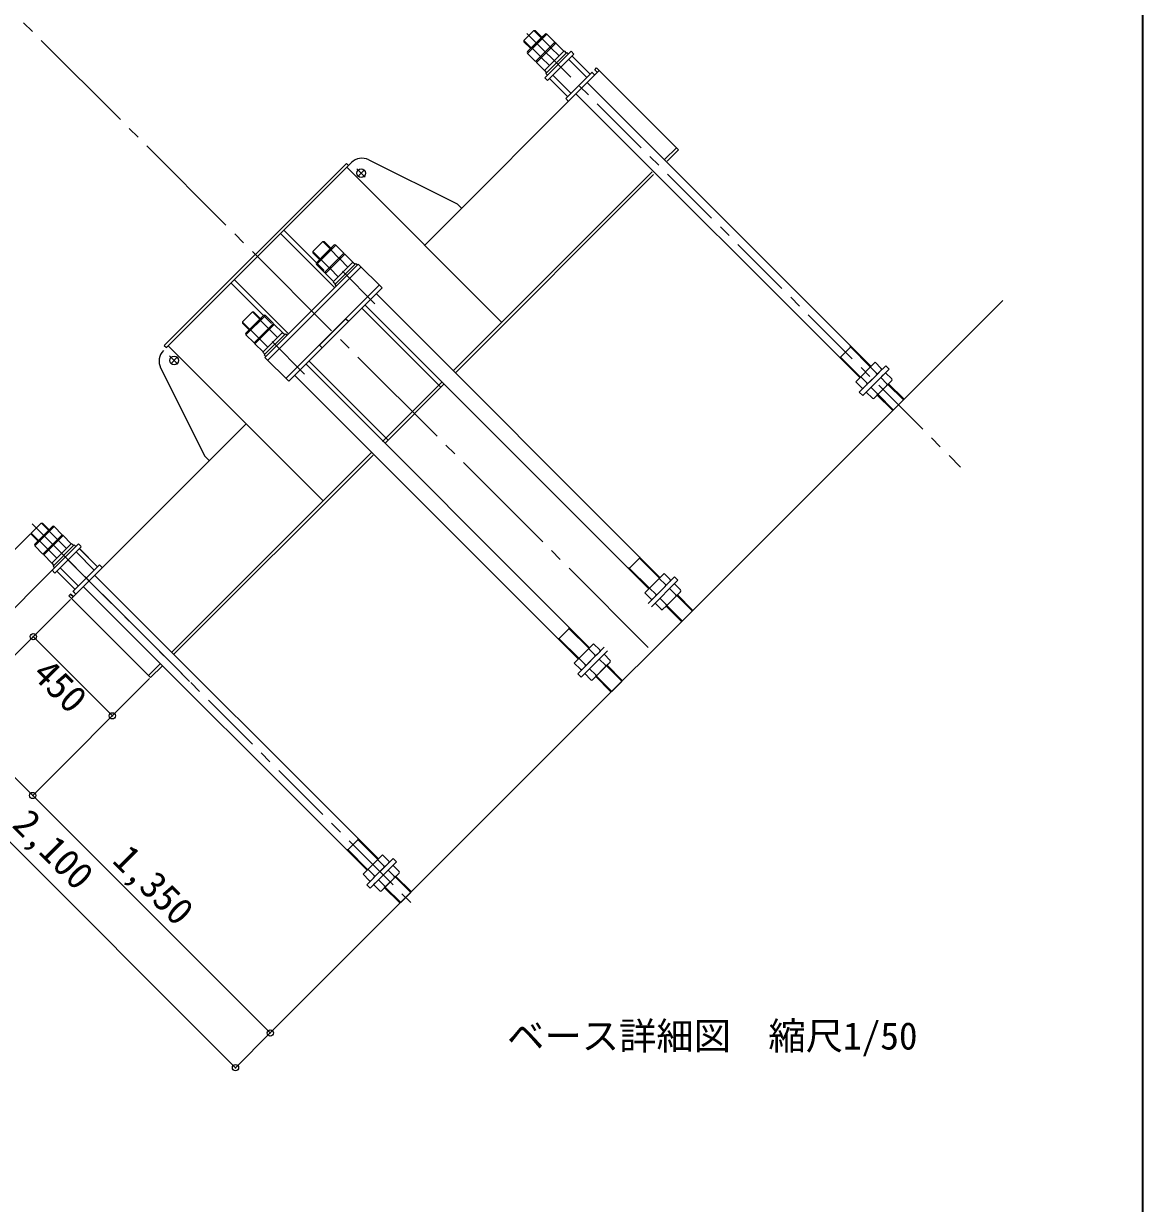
# Model space of a CAD drawing. Units: millimetres at full size, sheet at 1:50; details may follow other scales. Extents: x -10025 to 10120, y -6983 to 7157.
# Drawn here: x 5624 to 10120, y -1108 to 3634 of the extents above; entities that cross this region are included whole.
import ezdxf
from ezdxf.enums import TextEntityAlignment as Align

# ---------------------------------------------------------------- set-up
doc = ezdxf.new("R2010")
doc.units = ezdxf.units.MM
doc.header["$LTSCALE"] = 50
doc.header["$PDMODE"] = 32
doc.header["$PDSIZE"] = 25
doc.linetypes.add('CHAIN1', pattern=[8, 5, -1, 1, -1])
doc.linetypes.add('CHAIN2', pattern=[12, 9, -1, 1, -1])
for name, color, linetype, lineweight in [('1-0', 7, 'Continuous', 18), ('F-0', 7, 'Continuous', 18), ('F-2', 3, 'Continuous', 9)]:
    doc.layers.add(name, color=color, linetype=linetype, lineweight=lineweight)
doc.styles.add('ＭＳ ゴシック', font='')
doc.styles.add('ＭＳ 明朝', font='')
doc.styles.get('ＭＳ ゴシック').set_extended_font_data('MS Gothic')
doc.styles.get('ＭＳ 明朝').set_extended_font_data('MS Mincho')

msp = doc.modelspace()

# ---------------------------------------------------------------- linework, layer by layer
at = {"layer": '1-0', "color": 4, "linetype": 'CHAIN2', "lineweight": 9}
msp.add_line((8134.2, 1126.43), (3394.46, 5866.17), dxfattribs=at)
at = {"layer": '1-0'}
for p, q in [((7674.7, 3606.08), (7634.45, 3565.83)), ((7674.7, 3606.08), (7679.7, 3606.08)), ((7675, 3605.89), (7704.45, 3576.43)), ((7679.7, 3606.08), (7706.9, 3578.88)), ((7634.45, 3565.83), (7634.45, 3560.83)), ((7634.45, 3560.83), (7661.65, 3533.63)), ((7634.65, 3565.53), (7664.1, 3536.08)), ((7648.92, 3513.83), (7726.7, 3591.61)), ((7648.92, 3520.9), (7719.63, 3591.61)), ((7710.73, 3582.71), (7648.92, 3520.9)), ((7700.18, 3572.17), (7668.36, 3540.35)), ((7707.25, 3579.24), (7719.63, 3591.61)), ((7707.25, 3572.17), (7739.78, 3539.64)), ((7726.7, 3591.61), (7759.23, 3559.09)), ((7668.36, 3533.28), (7700.89, 3500.75)), ((7684.98, 3477.77), (7762.76, 3555.55)), ((7736.25, 3536.1), (7704.43, 3504.28)), ((7716.8, 3444.53), (7796, 3523.73)), ((7718.21, 3416.25), (7824.28, 3522.32)), ((7729.53, 3404.94), (7835.59, 3511)), ((7743.32, 3536.1), (7775.84, 3503.58)), ((7762.76, 3555.55), (7795.29, 3523.02)), ((7796, 3523.73), (7804.48, 3515.24)), ((7824.28, 3522.32), (7835.66, 3510.93)), ((7684.98, 3477.77), (7717.51, 3445.24)), ((7704.43, 3497.21), (7736.95, 3464.69)), ((7814.38, 3489.79), (7887.04, 3417.13)), ((7827.82, 3503.22), (7900.48, 3430.56)), ((7235.86, 2742.98), (7937.42, 3444.53)), ((7716.8, 3444.53), (7725.29, 3436.05)), ((7718.21, 3416.25), (7729.15, 3405.31)), ((7722.46, 3433.22), (7728.82, 3426.86)), ((7750.74, 3426.15), (7823.4, 3353.49)), ((7802.36, 3332.1), (7908.43, 3438.17)), ((7908.12, 3438.47), (7919.75, 3426.85)), ((7919.74, 3448.07), (7926.81, 3455.14)), ((7919.74, 3448.07), (7929.46, 3438.35)), ((7926.81, 3455.14), (8255.62, 3126.34)), ((7737.31, 3412.71), (7809.97, 3340.05)), ((9029.9, 2255.89), (7890.21, 3395.58)), ((7802.51, 3331.96), (7813.31, 3321.15)), ((8984.64, 2210.63), (7844.95, 3350.32)), ((8201.14, 3088.83), (8247.13, 3134.82)), ((7010.57, 3086.2), (7365.88, 2908.75)), ((8209.62, 3080.34), (8255.62, 3126.34)), ((6941.33, 3074.95), (6197.58, 2331.19)), ((7544.91, 2433.43), (6922.37, 3055.98)), ((7351.84, 2239.53), (8149.54, 3037.23)), ((7360.32, 2231.04), (8155.78, 3026.5)), ((7383.01, 2891.62), (7365.88, 2908.75)), ((6670.61, 2802.15), (6831.5, 2641.26)), ((6657.17, 2788.72), (6873.41, 2572.48)), ((6826.17, 2757.55), (6785.92, 2717.3)), ((6826.17, 2757.55), (6831.17, 2757.55)), ((6826.47, 2757.36), (6855.92, 2727.91)), ((6831.17, 2757.55), (6858.37, 2730.36)), ((6785.92, 2717.3), (6785.92, 2712.3)), ((6785.92, 2712.3), (6813.12, 2685.1)), ((6786.12, 2717), (6815.57, 2687.55)), ((6800.39, 2665.3), (6878.17, 2743.08)), ((6800.39, 2672.37), (6871.1, 2743.08)), ((6862.2, 2734.18), (6800.39, 2672.37)), ((6851.65, 2723.64), (6819.83, 2691.82)), ((6836.45, 2629.24), (6914.23, 2707.02)), ((6858.73, 2730.71), (6871.1, 2743.08)), ((6858.73, 2723.64), (6891.25, 2691.11)), ((6878.17, 2743.08), (6910.7, 2710.56)), ((6914.23, 2707.02), (6946.76, 2674.49)), ((6593.91, 2291.95), (6968.68, 2666.72)), ((6819.83, 2684.75), (6852.36, 2652.22)), ((6887.72, 2687.58), (6855.9, 2655.76)), ((6868.27, 2596.01), (6947.47, 2675.2)), ((6894.79, 2687.58), (6927.32, 2655.05)), ((6947.47, 2675.2), (6955.95, 2666.72)), ((6968.68, 2666.72), (7064.14, 2571.26)), ((6605.23, 2280.64), (6980, 2655.4)), ((6836.45, 2629.24), (6868.98, 2596.71)), ((6855.9, 2648.68), (6888.42, 2616.16)), ((6458.48, 2590.02), (6620.62, 2427.87)), ((6471.91, 2603.46), (6689.96, 2385.41)), ((6678.06, 2207.8), (7052.83, 2582.57)), ((6689.37, 2196.49), (7064.14, 2571.26)), ((6868.27, 2596.01), (6876.76, 2587.52)), ((6873.93, 2584.69), (6880.29, 2578.33)), ((6615.07, -423.4), (9559.13, 2520.66)), ((8181.37, 1407.36), (7041.68, 2547.05)), ((6543.33, 2474.71), (6503.08, 2434.46)), ((6543.33, 2474.71), (6548.33, 2474.71)), ((6543.63, 2474.51), (6573.08, 2445.06)), ((6548.33, 2474.71), (6575.53, 2447.51)), ((6982.76, 2490.01), (7299.99, 2172.77)), ((8136.11, 1362.1), (6996.42, 2501.8)), ((6503.08, 2434.46), (6503.08, 2429.46)), ((6503.08, 2429.46), (6530.27, 2402.26)), ((6503.28, 2434.16), (6532.73, 2404.71)), ((6517.55, 2382.46), (6595.33, 2460.24)), ((6517.55, 2389.53), (6588.26, 2460.24)), ((6579.36, 2451.34), (6517.55, 2389.53)), ((6568.81, 2440.8), (6536.99, 2408.98)), ((6553.61, 2346.4), (6631.39, 2424.18)), ((6575.88, 2447.87), (6588.26, 2460.24)), ((6575.88, 2440.8), (6608.41, 2408.27)), ((6595.33, 2460.24), (6627.86, 2427.71)), ((6631.39, 2424.18), (6663.92, 2391.65)), ((6536.99, 2401.91), (6569.52, 2369.38)), ((6604.87, 2404.73), (6573.05, 2372.91)), ((6585.43, 2313.16), (6664.62, 2392.36)), ((6611.95, 2404.73), (6644.47, 2372.21)), ((6664.62, 2392.36), (6673.11, 2383.87)), ((6189.1, 2339.68), (6197.58, 2331.19)), ((6189.1, 2339.68), (6197.58, 2331.19)), ((6827.2, 1715.72), (6204.65, 2338.26)), ((6553.61, 2346.4), (6586.14, 2313.87)), ((6573.05, 2365.84), (6605.58, 2333.32)), ((6813.12, 2341.45), (6824.34, 2330.23)), ((8947.49, 2333.29), (8907.24, 2293.04)), ((8947.49, 2333.29), (8947.49, 2338.29)), ((8947.49, 2338.29), (8947.49, 2333.29)), ((9026.36, 2254.52), (8948.33, 2332.55)), ((6585.43, 2313.16), (6593.91, 2304.68)), ((6591.09, 2301.85), (6597.45, 2295.49)), ((6593.91, 2291.95), (6689.37, 2196.49)), ((6770.62, 2277.87), (7087.86, 1960.64)), ((6770.69, 2277.81), (7087.86, 1960.64)), ((8902.24, 2293.04), (8907.24, 2293.04)), ((8986.01, 2214.17), (8907.98, 2292.2)), ((6174.43, 2250.06), (6351.88, 1894.76)), ((7898.53, 1124.52), (6758.84, 2264.21)), ((9102.02, 2244.57), (8995.96, 2138.51)), ((9051.46, 2227.96), (9027.2, 2252.22)), ((9070.91, 2247.4), (9046.16, 2272.15)), ((9058.53, 2227.96), (9088.59, 2258.01)), ((9071.97, 2214.52), (9087.88, 2230.43)), ((9112.63, 2205.68), (9087.88, 2230.43)), ((9088.59, 2258.01), (9102.02, 2244.57)), ((7853.27, 1079.26), (6713.58, 2218.95)), ((7066.75, 1954.44), (7303.43, 2191.12)), ((7077.02, 1947.74), (7311.91, 2182.63)), ((9012.57, 2189.07), (8988.31, 2213.33)), ((9051.46, 2220.89), (9019.64, 2189.07)), ((9103.73, 2189.71), (9041.92, 2127.9)), ((9093.18, 2186.24), (9068.92, 2210.5)), ((9159.43, 2121.46), (9097.73, 2183.16)), ((9159.63, 2126.16), (9100.01, 2185.78)), ((9100.25, 2186.24), (9112.63, 2198.61)), ((9034.85, 2127.9), (9010.1, 2152.65)), ((9054.29, 2147.35), (9030.03, 2171.61)), ((9114.37, 2080.9), (9054.75, 2140.52)), ((9119.08, 2081.1), (9057.94, 2142.24)), ((9093.18, 2179.17), (9061.36, 2147.35)), ((9159.63, 2121.16), (9119.37, 2080.9)), ((9159.63, 2121.16), (9159.63, 2126.16)), ((9119.37, 2080.9), (9114.37, 2080.9)), ((5816.1, 1323.21), (6516.45, 2023.56)), ((6218.77, 1106.46), (7020.13, 1907.82)), ((6228.07, 1098.8), (7028.61, 1899.33)), ((6369.01, 1877.62), (6351.88, 1894.76)), ((5694.8, 1626.18), (5654.55, 1585.93)), ((5694.8, 1626.18), (5699.8, 1626.18)), ((5695.1, 1625.99), (5724.55, 1596.54)), ((5699.8, 1626.18), (5727, 1598.98)), ((5450.35, 1381.73), (5652.05, 1583.43)), ((5654.55, 1585.93), (5654.55, 1580.93)), ((5654.55, 1580.93), (5681.75, 1553.73)), ((5654.75, 1585.63), (5684.2, 1556.18)), ((5669.02, 1533.93), (5746.8, 1611.71)), ((5669.02, 1541), (5739.73, 1611.71)), ((5730.83, 1602.81), (5669.02, 1541)), ((5720.28, 1592.27), (5688.46, 1560.45)), ((5705.08, 1497.87), (5782.86, 1575.65)), ((5727.35, 1599.34), (5739.73, 1611.71)), ((5727.36, 1592.27), (5759.88, 1559.74)), ((5746.8, 1611.71), (5779.33, 1579.19)), ((5782.86, 1575.65), (5815.39, 1543.12)), ((5688.46, 1553.38), (5720.99, 1520.85)), ((5756.35, 1556.21), (5724.53, 1524.39)), ((5736.9, 1464.63), (5816.1, 1543.83)), ((5844.38, 1542.42), (5738.32, 1436.35)), ((5844.38, 1542.42), (5738.32, 1436.35)), ((5855.69, 1531.1), (5749.63, 1425.04)), ((5855.69, 1531.1), (5749.63, 1425.04)), ((5763.42, 1556.21), (5795.94, 1523.68)), ((5816.1, 1543.83), (5824.58, 1535.35)), ((5844.38, 1542.42), (5855.32, 1531.48)), ((5844.38, 1542.42), (5855.32, 1531.48)), ((5847.92, 1523.32), (5920.58, 1450.66)), ((5849.66, 1521.58), (5920.58, 1450.66)), ((5705.08, 1497.87), (5737.61, 1465.34)), ((5724.53, 1517.31), (5757.05, 1484.79)), ((5834.48, 1509.89), (5907.14, 1437.23)), ((5837.12, 1507.25), (5907.14, 1437.23)), ((8058.71, 1444.51), (8098.97, 1484.76)), ((8098.97, 1489.76), (8098.97, 1484.76)), ((8177.84, 1405.99), (8099.81, 1484.02)), ((5462.2, 1160.24), (5738.32, 1436.35)), ((5736.9, 1464.63), (5745.39, 1456.15)), ((5738.32, 1436.35), (5749.7, 1424.97)), ((5738.32, 1436.35), (5749.7, 1424.97)), ((5742.56, 1453.32), (5748.92, 1446.96)), ((5757.48, 1432.74), (5830.07, 1360.15)), ((5759.6, 1430.62), (5830.07, 1360.15)), ((5770.91, 1446.18), (5843.5, 1373.59)), ((5773.03, 1444.06), (5843.5, 1373.59)), ((5928.53, 1458.27), (5822.46, 1352.2)), ((5928.53, 1458.27), (5822.46, 1352.2)), ((5928.67, 1458.12), (5939.48, 1447.32)), ((5928.67, 1458.12), (5939.48, 1447.32)), ((8058.71, 1444.51), (8053.71, 1444.51)), ((8053.71, 1444.51), (8058.71, 1444.51)), ((8137.49, 1365.64), (8059.46, 1443.67)), ((7050, 275.99), (5910.31, 1415.68)), ((8147.43, 1289.98), (8253.49, 1396.05)), ((8202.94, 1379.43), (8178.67, 1403.69)), ((8264.1, 1357.15), (8239.35, 1381.9)), ((5805.49, 1333.82), (5812.56, 1340.89)), ((5812.56, 1340.89), (5805.49, 1333.82)), ((5805.49, 1333.82), (6134.3, 1005.02)), ((5805.49, 1333.82), (6134.3, 1005.02)), ((5823.17, 1330.28), (5812.56, 1340.89)), ((5812.56, 1340.89), (5822.28, 1331.17)), ((5822.16, 1352.51), (5833.78, 1340.88)), ((5822.46, 1352.2), (5833.78, 1340.88)), ((7004.74, 230.73), (5865.05, 1370.42)), ((8144.6, 1321.09), (8119.85, 1345.84)), ((8164.05, 1333.47), (8133.99, 1303.41)), ((8164.05, 1340.54), (8139.78, 1364.8)), ((8171.12, 1340.54), (8202.94, 1372.36)), ((8202.29, 1288.27), (8264.1, 1350.08)), ((8212.84, 1298.82), (8244.66, 1330.64)), ((8244.66, 1337.71), (8220.39, 1361.98)), ((8310.9, 1272.93), (8249.77, 1334.06)), ((8311.1, 1277.63), (8251.48, 1337.25)), ((5557.66, 1064.78), (5811.78, 1318.9)), ((8177.48, 1320.03), (8161.57, 1304.12)), ((8186.32, 1279.37), (8161.57, 1304.12)), ((8205.76, 1298.82), (8181.5, 1323.08)), ((8205.76, 1291.75), (8193.39, 1279.37)), ((8265.84, 1232.38), (8206.22, 1292)), ((8270.55, 1232.57), (8208.84, 1294.27)), ((8270.84, 1232.38), (8311.1, 1272.63)), ((8311.1, 1272.63), (8311.1, 1277.63)), ((7816.12, 1201.92), (7775.87, 1161.66)), ((7816.12, 1201.92), (7816.12, 1206.92)), ((7816.12, 1206.92), (7816.12, 1201.92)), ((7894.99, 1123.15), (7816.96, 1201.17)), ((8270.84, 1232.38), (8265.84, 1232.38)), ((7770.87, 1161.66), (7775.87, 1161.66)), ((7854.64, 1082.8), (7776.61, 1160.82)), ((7939.54, 1116.03), (7914.79, 1140.78)), ((7970.65, 1113.2), (7864.59, 1007.14)), ((7920.09, 1096.59), (7895.83, 1120.85)), ((7927.16, 1096.59), (7957.22, 1126.64)), ((7940.6, 1083.15), (7956.51, 1099.06)), ((7981.26, 1074.31), (7956.51, 1099.06)), ((6125.81, 1013.5), (6172.9, 1060.6)), ((6134.3, 1005.02), (6181.39, 1052.11)), ((7881.2, 1057.69), (7856.94, 1081.96)), ((7920.09, 1089.51), (7888.27, 1057.69)), ((7972.36, 1058.34), (7910.55, 996.53)), ((7961.81, 1047.8), (7929.99, 1015.98)), ((7961.81, 1054.87), (7937.55, 1079.13)), ((8028.06, 990.09), (7966.36, 1051.79)), ((8028.26, 994.79), (7968.63, 1054.41)), ((7968.88, 1054.87), (7981.26, 1067.24)), ((5660.48, 531.2), (6129.98, 1000.7)), ((7903.48, 996.53), (7878.73, 1021.28)), ((7922.92, 1015.98), (7898.65, 1040.24)), ((7983, 949.53), (7923.38, 1009.15)), ((7987.71, 949.73), (7926.57, 1010.86)), ((7988, 949.53), (7983, 949.53)), ((8028.26, 989.79), (7988, 949.53)), ((8028.26, 989.79), (8028.26, 994.79)), ((6927.34, 313.14), (6967.6, 353.39)), ((6967.6, 358.39), (6967.6, 353.39)), ((7046.46, 274.62), (6968.44, 352.65)), ((6927.34, 313.14), (6922.34, 313.14)), ((6922.34, 313.14), (6927.34, 313.14)), ((7006.11, 234.27), (6928.09, 312.3)), ((7066.26, 292.25), (6988.48, 214.47)), ((7091.01, 267.5), (7066.26, 292.25)), ((7016.06, 158.61), (7122.12, 264.67)), ((7029.2, 198.62), (7108.69, 278.11)), ((7039.74, 209.17), (7071.56, 240.99)), ((7071.57, 248.06), (7047.3, 272.32)), ((7132.73, 225.78), (7107.98, 250.53)), ((7108.69, 278.11), (7122.12, 264.67)), ((7013.23, 189.72), (6988.48, 214.47)), ((7032.67, 202.1), (7002.62, 172.04)), ((7032.67, 209.17), (7008.41, 233.43)), ((7074.39, 167.45), (7050.13, 191.71)), ((7070.92, 156.9), (7132.73, 218.71)), ((7081.46, 167.45), (7113.28, 199.27)), ((7113.28, 206.34), (7089.02, 230.6)), ((7179.53, 141.55), (7118.4, 202.69)), ((7179.73, 146.26), (7120.11, 205.88)), ((7002.62, 172.04), (7016.06, 158.61)), ((7046.11, 188.66), (7030.2, 172.75)), ((7054.95, 148), (7030.2, 172.75)), ((7074.39, 160.38), (7062.02, 148)), ((7134.47, 101), (7074.85, 160.62)), ((7139.17, 101.2), (7077.47, 162.9)), ((7179.73, 141.26), (7179.73, 146.26)), ((7139.47, 101), (7134.47, 101)), ((7139.47, 101), (7179.73, 141.26)), ((6475.43, -563.04), (6615.07, -423.4))]:
    msp.add_line(p, q, dxfattribs=at)
at = {"layer": '1-0', "color": 4, "linetype": 'CHAIN1', "lineweight": 9}
for p, q in [((7646.13, 3594.4), (9389.45, 1851.08)), ((6996.25, 3016.75), (6962.6, 3050.4)), ((6966.93, 3018.52), (6991.33, 3042.92)), ((6905.32, 2638.16), (7035.91, 2507.56)), ((6622.47, 2355.31), (6753.07, 2224.72)), ((6243.88, 2264.38), (6210.23, 2298.03)), ((6242.11, 2293.7), (6217.71, 2269.3)), ((5657.65, 1623.08), (6291.01, 989.73)), ((5800.81, 1479.92), (7204.1, 76.63))]:
    msp.add_line(p, q, dxfattribs=at)
at = {"layer": '1-0', "color": 4, "lineweight": 9}
for p, q in [((5980.68, 851.4), (5662.48, 1169.6)), ((5130.15, 1061.53), (5660.48, 531.2)), ((4990.51, 921.89), (6475.43, -563.04)), ((5660.48, 531.2), (6615.07, -423.4))]:
    msp.add_line(p, q, dxfattribs=at)
at = {"layer": '1-0'}
for points in [[(7648.92, 3513.83), (7681.44, 3481.3), (7759.23, 3559.09)], [(7722.46, 3433.22), (7807.31, 3518.07), (7813.67, 3511.71)], [(6189.1, 2339.68), (6920.95, 3071.53), (6929.44, 3063.05)], [(6800.39, 2665.3), (6832.92, 2632.78), (6910.7, 2710.56)], [(6873.93, 2584.69), (6958.78, 2669.54), (6965.14, 2663.18)], [(6517.55, 2382.46), (6550.07, 2349.93), (6627.86, 2427.71)], [(6813.12, 2341.45), (6919.18, 2447.51), (6929.71, 2436.98)], [(6591.09, 2301.85), (6675.94, 2386.7), (6682.3, 2380.34)], [(8993.13, 2169.62), (8968.38, 2194.37), (9046.16, 2272.15)], [(9062.01, 2231.43), (8982.52, 2151.94), (8995.96, 2138.51)], [(5669.02, 1533.93), (5701.55, 1501.4), (5779.33, 1579.19)], [(5742.56, 1453.32), (5827.41, 1538.17), (5833.77, 1531.81)], [(8222.38, 1398.87), (8197.63, 1423.62), (8119.85, 1345.84)], [(8160.57, 1329.99), (8240.06, 1409.48), (8253.49, 1396.05)], [(7861.76, 1038.25), (7837.01, 1063), (7914.79, 1140.78)], [(7930.64, 1100.06), (7851.15, 1020.57), (7864.59, 1007.14)]]:
    msp.add_lwpolyline(points, dxfattribs=at)
for centre in [(6980.71, 3032.29), (6228.34, 2279.92)]:
    msp.add_circle(centre, 17.5, dxfattribs=at)
for centre, radius, start, end in [((7703.72, 3568.63), 5, 45, 135), ((7710.79, 3575.7), 5, 135, 225), ((7723.16, 3588.08), 5, 45, 135), ((7759.23, 3552.01), 5, 45, 135), ((7652.45, 3517.37), 5, 135, 225), ((7664.83, 3529.74), 5, 45, 135), ((7671.9, 3536.81), 5, 135, 225), ((7739.78, 3532.57), 5, 45, 135), ((7746.85, 3539.64), 5, 135, 225), ((7688.52, 3481.3), 5, 135, 225), ((7700.89, 3493.68), 5, 45, 135), ((7707.96, 3500.75), 5, 135, 225), ((6983.76, 3032.52), 60, 63.46228, 134.99998), ((6855.19, 2720.1), 5, 45, 135), ((6862.26, 2727.17), 5, 135, 225), ((6874.64, 2739.55), 5, 45, 135), ((6910.7, 2703.49), 5, 45, 135), ((6803.92, 2668.84), 5, 135, 225), ((6816.3, 2681.21), 5, 45, 135), ((6823.37, 2688.28), 5, 135, 225), ((6859.43, 2652.22), 5, 135, 225), ((6891.25, 2684.04), 5, 45, 135), ((6898.32, 2691.11), 5, 135, 225), ((6839.99, 2632.77), 5, 135, 225), ((6852.36, 2645.15), 5, 45, 135), ((6572.35, 2437.26), 5, 45, 135), ((6579.42, 2444.33), 5, 135, 225), ((6591.79, 2456.71), 5, 45, 135), ((6627.86, 2420.64), 5, 45, 135), ((6521.08, 2385.99), 5, 135, 225), ((6533.46, 2398.37), 5, 45, 135), ((6540.53, 2405.44), 5, 135, 225), ((6576.59, 2369.38), 5, 135, 225), ((6608.41, 2401.2), 5, 45, 135), ((6615.48, 2408.27), 5, 135, 225), ((6557.15, 2349.93), 5, 135, 225), ((6569.52, 2362.31), 5, 45, 135), ((6228.11, 2276.87), 60, 135, 206.53769), ((9067.37, 2243.87), 5, 315, 45), ((9016.11, 2192.6), 5, 225, 315), ((9009.04, 2185.53), 5, 315, 45), ((9055, 2231.49), 5, 225, 315), ((9047.93, 2224.42), 5, 315, 45), ((9096.72, 2189.77), 5, 225, 315), ((9089.65, 2182.7), 5, 315, 45), ((9109.09, 2202.15), 5, 315, 45), ((8996.66, 2173.16), 5, 225, 315), ((9057.83, 2150.88), 5, 225, 315), ((9050.76, 2143.81), 5, 315, 45), ((9038.38, 2131.44), 5, 225, 315), ((5743.26, 1608.18), 5, 45, 135), ((5723.82, 1588.73), 5, 45, 135), ((5730.89, 1595.8), 5, 135, 225), ((5779.33, 1572.11), 5, 45, 135), ((5672.55, 1537.47), 5, 135, 225), ((5684.93, 1549.84), 5, 45, 135), ((5692, 1556.91), 5, 135, 225), ((5720.99, 1513.78), 5, 45, 135), ((5728.06, 1520.85), 5, 135, 225), ((5759.88, 1552.67), 5, 45, 135), ((5766.95, 1559.74), 5, 135, 225), ((5708.62, 1501.4), 5, 135, 225), ((8206.47, 1382.96), 5, 225, 315), ((8199.4, 1375.89), 5, 315, 45), ((8218.85, 1395.34), 5, 315, 45), ((8167.58, 1344.07), 5, 225, 315), ((8160.51, 1337), 5, 315, 45), ((8248.19, 1341.24), 5, 225, 315), ((8241.12, 1334.17), 5, 315, 45), ((8260.56, 1353.62), 5, 315, 45), ((8148.14, 1324.63), 5, 225, 315), ((8209.3, 1302.35), 5, 225, 315), ((8202.23, 1295.28), 5, 315, 45), ((8189.85, 1282.91), 5, 225, 315), ((7923.63, 1100.12), 5, 225, 315), ((7916.56, 1093.05), 5, 315, 45), ((7936, 1112.5), 5, 315, 45), ((7884.74, 1061.23), 5, 225, 315), ((7877.67, 1054.16), 5, 315, 45), ((7965.35, 1058.4), 5, 225, 315), ((7958.28, 1051.33), 5, 315, 45), ((7977.72, 1070.78), 5, 315, 45), ((7865.29, 1041.78), 5, 225, 315), ((7907.01, 1000.07), 5, 225, 315), ((7926.46, 1019.51), 5, 225, 315), ((7919.39, 1012.44), 5, 315, 45), ((7075.1, 251.59), 5, 225, 315), ((7068.03, 244.52), 5, 315, 45), ((7087.47, 263.97), 5, 315, 45), ((7016.76, 193.26), 5, 225, 315), ((7036.21, 212.7), 5, 225, 315), ((7029.14, 205.63), 5, 315, 45), ((7116.82, 209.87), 5, 225, 315), ((7109.75, 202.8), 5, 315, 45), ((7129.19, 222.25), 5, 315, 45), ((7058.48, 151.54), 5, 225, 315), ((7077.93, 170.98), 5, 225, 315), ((7070.86, 163.91), 5, 315, 45)]:
    msp.add_arc(centre, radius, start, end, dxfattribs=at)
at = {"layer": '1-0', "color": 4}
for p in [(5662.48, 1169.6), (5980.68, 851.4), (5660.48, 531.2), (5660.48, 531.2), (6615.07, -423.4), (6475.43, -563.04)]:
    msp.add_point(p, dxfattribs=at)
at = {"layer": 'F-0', "color": 3, "lineweight": 35}
msp.add_line((10120.17, 6900.67), (10120.17, -6983.13), dxfattribs=at)

# ---------------------------------------------------------------- texts
at = {"layer": '1-0', "style": 'ＭＳ ゴシック'}
for s, p in [('450', (5629.43, 989.15)), ('2,100', (5549.62, 384.98)), ('1,350', (5952.1, 242))]:
    msp.add_text(s, height=110, rotation=315, dxfattribs=at).set_placement(p, align=Align.BOTTOM_LEFT)
at = {"layer": 'F-2', "color": 7, "style": 'ＭＳ 明朝'}
msp.add_text('ベース詳細図\u3000縮尺1/50', height=110, dxfattribs=at).set_placement((7566.73, -523.13), align=Align.BOTTOM_LEFT)

doc.saveas('drawing.dxf')
